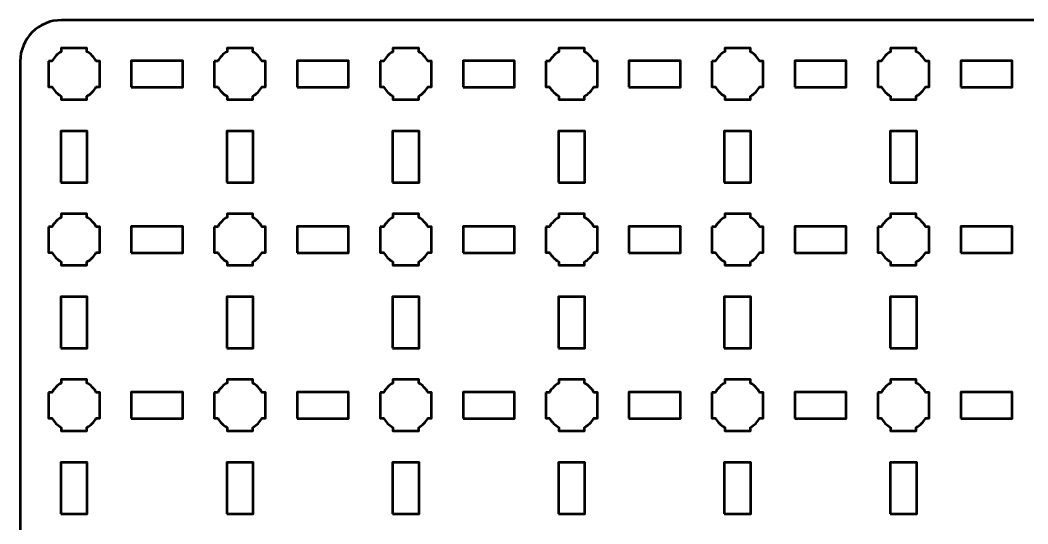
# Model space of a CAD drawing. Header units: centimetres. Extents: x -35.1 to 14.2, y -39.5 to 9.8.
# Drawn here: x -35.15 to -23, y 3.72 to 9.8 of the extents above; entities that cross this region are included whole.
import ezdxf

# ---------------------------------------------------------------- set-up
doc = ezdxf.new("R2010")
doc.units = ezdxf.units.CM
doc.header["$MEASUREMENT"] = 0
doc.layers.add('Layer 1', color=7, linetype='Continuous')

msp = doc.modelspace()

# ---------------------------------------------------------------- linework, layer by layer
at = {"layer": 'Layer 1', "color": 250, "lineweight": 53}
for points in [[(-33.81, 8.99), (-33.19, 8.99), (-33.19, 9.31), (-33.81, 9.31), (-33.81, 8.99)], [(-31.81, 8.99), (-31.19, 8.99), (-31.19, 9.31), (-31.81, 9.31), (-31.81, 8.99)], [(-29.81, 8.99), (-29.19, 8.99), (-29.19, 9.31), (-29.81, 9.31), (-29.81, 8.99)], [(-27.81, 8.99), (-27.19, 8.99), (-27.19, 9.31), (-27.81, 9.31), (-27.81, 8.99)], [(-25.81, 8.99), (-25.19, 8.99), (-25.19, 9.31), (-25.81, 9.31), (-25.81, 8.99)], [(-23.81, 8.99), (-23.19, 8.99), (-23.19, 9.31), (-23.81, 9.31), (-23.81, 8.99)], [(-34.66, 7.84), (-34.34, 7.84), (-34.34, 8.46), (-34.66, 8.46), (-34.66, 7.84)], [(-32.66, 7.84), (-32.34, 7.84), (-32.34, 8.46), (-32.66, 8.46), (-32.66, 7.84)], [(-30.66, 7.84), (-30.34, 7.84), (-30.34, 8.46), (-30.66, 8.46), (-30.66, 7.84)], [(-28.66, 7.84), (-28.34, 7.84), (-28.34, 8.46), (-28.66, 8.46), (-28.66, 7.84)], [(-26.66, 7.84), (-26.34, 7.84), (-26.34, 8.46), (-26.66, 8.46), (-26.66, 7.84)], [(-24.66, 7.84), (-24.34, 7.84), (-24.34, 8.46), (-24.66, 8.46), (-24.66, 7.84)], [(-33.81, 6.99), (-33.19, 6.99), (-33.19, 7.31), (-33.81, 7.31), (-33.81, 6.99)], [(-31.81, 6.99), (-31.19, 6.99), (-31.19, 7.31), (-31.81, 7.31), (-31.81, 6.99)], [(-29.81, 6.99), (-29.19, 6.99), (-29.19, 7.31), (-29.81, 7.31), (-29.81, 6.99)], [(-27.81, 6.99), (-27.19, 6.99), (-27.19, 7.31), (-27.81, 7.31), (-27.81, 6.99)], [(-25.81, 6.99), (-25.19, 6.99), (-25.19, 7.31), (-25.81, 7.31), (-25.81, 6.99)], [(-23.81, 6.99), (-23.19, 6.99), (-23.19, 7.31), (-23.81, 7.31), (-23.81, 6.99)], [(-34.66, 5.84), (-34.34, 5.84), (-34.34, 6.46), (-34.66, 6.46), (-34.66, 5.84)], [(-32.66, 5.84), (-32.34, 5.84), (-32.34, 6.46), (-32.66, 6.46), (-32.66, 5.84)], [(-30.66, 5.84), (-30.34, 5.84), (-30.34, 6.46), (-30.66, 6.46), (-30.66, 5.84)], [(-28.66, 5.84), (-28.34, 5.84), (-28.34, 6.46), (-28.66, 6.46), (-28.66, 5.84)], [(-26.66, 5.84), (-26.34, 5.84), (-26.34, 6.46), (-26.66, 6.46), (-26.66, 5.84)], [(-24.66, 5.84), (-24.34, 5.84), (-24.34, 6.46), (-24.66, 6.46), (-24.66, 5.84)], [(-33.81, 4.99), (-33.19, 4.99), (-33.19, 5.31), (-33.81, 5.31), (-33.81, 4.99)], [(-31.81, 4.99), (-31.19, 4.99), (-31.19, 5.31), (-31.81, 5.31), (-31.81, 4.99)], [(-29.81, 4.99), (-29.19, 4.99), (-29.19, 5.31), (-29.81, 5.31), (-29.81, 4.99)], [(-27.81, 4.99), (-27.19, 4.99), (-27.19, 5.31), (-27.81, 5.31), (-27.81, 4.99)], [(-25.81, 4.99), (-25.19, 4.99), (-25.19, 5.31), (-25.81, 5.31), (-25.81, 4.99)], [(-23.81, 4.99), (-23.19, 4.99), (-23.19, 5.31), (-23.81, 5.31), (-23.81, 4.99)], [(-34.66, 3.84), (-34.34, 3.84), (-34.34, 4.46), (-34.66, 4.46), (-34.66, 3.84)], [(-32.66, 3.84), (-32.34, 3.84), (-32.34, 4.46), (-32.66, 4.46), (-32.66, 3.84)], [(-30.66, 3.84), (-30.34, 3.84), (-30.34, 4.46), (-30.66, 4.46), (-30.66, 3.84)], [(-28.66, 3.84), (-28.34, 3.84), (-28.34, 4.46), (-28.66, 4.46), (-28.66, 3.84)], [(-26.66, 3.84), (-26.34, 3.84), (-26.34, 4.46), (-26.66, 4.46), (-26.66, 3.84)], [(-24.66, 3.84), (-24.34, 3.84), (-24.34, 4.46), (-24.66, 4.46), (-24.66, 3.84)]]:
    msp.add_lwpolyline(points, close=True, dxfattribs=at)
msp.add_open_spline([(-35.15, -39), (-35.15, -39), (-35.15, 9.3), (-35.15, 9.3), (-35.15, 9.3), (-35.15, 9.57609), (-34.92609, 9.8), (-34.65, 9.8), (-34.65, 9.8), (-34.65, 9.8), (13.65, 9.8), (13.65, 9.8), (13.65, 9.8), (13.92609, 9.8), (14.15, 9.57609), (14.15, 9.3), (14.15, 9.3), (14.15, 9.3), (14.15, -39), (14.15, -39), (14.15, -39), (14.15, -39.27609), (13.92609, -39.5), (13.65, -39.5), (13.65, -39.5), (13.65, -39.5), (-34.65, -39.5), (-34.65, -39.5), (-34.65, -39.5), (-34.92609, -39.5), (-35.15, -39.27609), (-35.15, -39)], degree=3, knots=[0, 0, 0, 0, 0.125, 0.125, 0.125, 0.125, 0.25, 0.25, 0.25, 0.25, 0.375, 0.375, 0.375, 0.375, 0.5, 0.5, 0.5, 0.5, 0.625, 0.625, 0.625, 0.625, 0.75, 0.75, 0.75, 0.75, 0.875, 0.875, 0.875, 0.875, 1, 1, 1, 1], dxfattribs=at)
at = {"layer": 'Layer 1', "lineweight": 53}
for points in [[(-34.81, 9.305), (-34.81, 9.305), (-34.76851, 9.305), (-34.76851, 9.305), (-34.76851, 9.305), (-34.74128, 9.35205), (-34.70205, 9.39128), (-34.655, 9.41851), (-34.655, 9.41851), (-34.655, 9.41851), (-34.655, 9.46), (-34.655, 9.46), (-34.655, 9.46), (-34.655, 9.46), (-34.5, 9.46), (-34.5, 9.46), (-34.5, 9.46), (-34.5, 9.46), (-34.345, 9.46), (-34.345, 9.46), (-34.345, 9.46), (-34.345, 9.46), (-34.345, 9.41851), (-34.345, 9.41851), (-34.345, 9.41851), (-34.29795, 9.39128), (-34.25872, 9.35205), (-34.23149, 9.305), (-34.23149, 9.305), (-34.23149, 9.305), (-34.19, 9.305), (-34.19, 9.305), (-34.19, 9.305), (-34.19, 9.305), (-34.19, 9.15), (-34.19, 9.15), (-34.19, 9.15), (-34.19, 9.15), (-34.19, 8.995), (-34.19, 8.995), (-34.19, 8.995), (-34.19, 8.995), (-34.23149, 8.995), (-34.23149, 8.995), (-34.23149, 8.995), (-34.25872, 8.94795), (-34.29795, 8.90872), (-34.345, 8.88149), (-34.345, 8.88149), (-34.345, 8.88149), (-34.345, 8.84), (-34.345, 8.84), (-34.345, 8.84), (-34.345, 8.84), (-34.5, 8.84), (-34.5, 8.84), (-34.5, 8.84), (-34.5, 8.84), (-34.655, 8.84), (-34.655, 8.84), (-34.655, 8.84), (-34.655, 8.84), (-34.655, 8.88149), (-34.655, 8.88149), (-34.655, 8.88149), (-34.70205, 8.90872), (-34.74128, 8.94795), (-34.76851, 8.995), (-34.76851, 8.995), (-34.76851, 8.995), (-34.81, 8.995), (-34.81, 8.995), (-34.81, 8.995), (-34.81, 8.995), (-34.81, 9.15), (-34.81, 9.15), (-34.81, 9.15), (-34.81, 9.15), (-34.81, 9.305), (-34.81, 9.305)], [(-32.81, 9.305), (-32.81, 9.305), (-32.76851, 9.305), (-32.76851, 9.305), (-32.76851, 9.305), (-32.74128, 9.35205), (-32.70205, 9.39128), (-32.655, 9.41851), (-32.655, 9.41851), (-32.655, 9.41851), (-32.655, 9.46), (-32.655, 9.46), (-32.655, 9.46), (-32.655, 9.46), (-32.5, 9.46), (-32.5, 9.46), (-32.5, 9.46), (-32.5, 9.46), (-32.345, 9.46), (-32.345, 9.46), (-32.345, 9.46), (-32.345, 9.46), (-32.345, 9.41851), (-32.345, 9.41851), (-32.345, 9.41851), (-32.29795, 9.39128), (-32.25872, 9.35205), (-32.23149, 9.305), (-32.23149, 9.305), (-32.23149, 9.305), (-32.19, 9.305), (-32.19, 9.305), (-32.19, 9.305), (-32.19, 9.305), (-32.19, 9.15), (-32.19, 9.15), (-32.19, 9.15), (-32.19, 9.15), (-32.19, 8.995), (-32.19, 8.995), (-32.19, 8.995), (-32.19, 8.995), (-32.23149, 8.995), (-32.23149, 8.995), (-32.23149, 8.995), (-32.25872, 8.94795), (-32.29795, 8.90872), (-32.345, 8.88149), (-32.345, 8.88149), (-32.345, 8.88149), (-32.345, 8.84), (-32.345, 8.84), (-32.345, 8.84), (-32.345, 8.84), (-32.5, 8.84), (-32.5, 8.84), (-32.5, 8.84), (-32.5, 8.84), (-32.655, 8.84), (-32.655, 8.84), (-32.655, 8.84), (-32.655, 8.84), (-32.655, 8.88149), (-32.655, 8.88149), (-32.655, 8.88149), (-32.70205, 8.90872), (-32.74128, 8.94795), (-32.76851, 8.995), (-32.76851, 8.995), (-32.76851, 8.995), (-32.81, 8.995), (-32.81, 8.995), (-32.81, 8.995), (-32.81, 8.995), (-32.81, 9.15), (-32.81, 9.15), (-32.81, 9.15), (-32.81, 9.15), (-32.81, 9.305), (-32.81, 9.305)], [(-30.81, 9.305), (-30.81, 9.305), (-30.76851, 9.305), (-30.76851, 9.305), (-30.76851, 9.305), (-30.74128, 9.35205), (-30.70205, 9.39128), (-30.655, 9.41851), (-30.655, 9.41851), (-30.655, 9.41851), (-30.655, 9.46), (-30.655, 9.46), (-30.655, 9.46), (-30.655, 9.46), (-30.5, 9.46), (-30.5, 9.46), (-30.5, 9.46), (-30.5, 9.46), (-30.345, 9.46), (-30.345, 9.46), (-30.345, 9.46), (-30.345, 9.46), (-30.345, 9.41851), (-30.345, 9.41851), (-30.345, 9.41851), (-30.29795, 9.39128), (-30.25872, 9.35205), (-30.23149, 9.305), (-30.23149, 9.305), (-30.23149, 9.305), (-30.19, 9.305), (-30.19, 9.305), (-30.19, 9.305), (-30.19, 9.305), (-30.19, 9.15), (-30.19, 9.15), (-30.19, 9.15), (-30.19, 9.15), (-30.19, 8.995), (-30.19, 8.995), (-30.19, 8.995), (-30.19, 8.995), (-30.23149, 8.995), (-30.23149, 8.995), (-30.23149, 8.995), (-30.25872, 8.94795), (-30.29795, 8.90872), (-30.345, 8.88149), (-30.345, 8.88149), (-30.345, 8.88149), (-30.345, 8.84), (-30.345, 8.84), (-30.345, 8.84), (-30.345, 8.84), (-30.5, 8.84), (-30.5, 8.84), (-30.5, 8.84), (-30.5, 8.84), (-30.655, 8.84), (-30.655, 8.84), (-30.655, 8.84), (-30.655, 8.84), (-30.655, 8.88149), (-30.655, 8.88149), (-30.655, 8.88149), (-30.70205, 8.90872), (-30.74128, 8.94795), (-30.76851, 8.995), (-30.76851, 8.995), (-30.76851, 8.995), (-30.81, 8.995), (-30.81, 8.995), (-30.81, 8.995), (-30.81, 8.995), (-30.81, 9.15), (-30.81, 9.15), (-30.81, 9.15), (-30.81, 9.15), (-30.81, 9.305), (-30.81, 9.305)], [(-28.81, 9.305), (-28.81, 9.305), (-28.76851, 9.305), (-28.76851, 9.305), (-28.76851, 9.305), (-28.74128, 9.35205), (-28.70205, 9.39128), (-28.655, 9.41851), (-28.655, 9.41851), (-28.655, 9.41851), (-28.655, 9.46), (-28.655, 9.46), (-28.655, 9.46), (-28.655, 9.46), (-28.5, 9.46), (-28.5, 9.46), (-28.5, 9.46), (-28.5, 9.46), (-28.345, 9.46), (-28.345, 9.46), (-28.345, 9.46), (-28.345, 9.46), (-28.345, 9.41851), (-28.345, 9.41851), (-28.345, 9.41851), (-28.29795, 9.39128), (-28.25872, 9.35205), (-28.23149, 9.305), (-28.23149, 9.305), (-28.23149, 9.305), (-28.19, 9.305), (-28.19, 9.305), (-28.19, 9.305), (-28.19, 9.305), (-28.19, 9.15), (-28.19, 9.15), (-28.19, 9.15), (-28.19, 9.15), (-28.19, 8.995), (-28.19, 8.995), (-28.19, 8.995), (-28.19, 8.995), (-28.23149, 8.995), (-28.23149, 8.995), (-28.23149, 8.995), (-28.25872, 8.94795), (-28.29795, 8.90872), (-28.345, 8.88149), (-28.345, 8.88149), (-28.345, 8.88149), (-28.345, 8.84), (-28.345, 8.84), (-28.345, 8.84), (-28.345, 8.84), (-28.5, 8.84), (-28.5, 8.84), (-28.5, 8.84), (-28.5, 8.84), (-28.655, 8.84), (-28.655, 8.84), (-28.655, 8.84), (-28.655, 8.84), (-28.655, 8.88149), (-28.655, 8.88149), (-28.655, 8.88149), (-28.70205, 8.90872), (-28.74128, 8.94795), (-28.76851, 8.995), (-28.76851, 8.995), (-28.76851, 8.995), (-28.81, 8.995), (-28.81, 8.995), (-28.81, 8.995), (-28.81, 8.995), (-28.81, 9.15), (-28.81, 9.15), (-28.81, 9.15), (-28.81, 9.15), (-28.81, 9.305), (-28.81, 9.305)], [(-26.81, 9.305), (-26.81, 9.305), (-26.76851, 9.305), (-26.76851, 9.305), (-26.76851, 9.305), (-26.74128, 9.35205), (-26.70205, 9.39128), (-26.655, 9.41851), (-26.655, 9.41851), (-26.655, 9.41851), (-26.655, 9.46), (-26.655, 9.46), (-26.655, 9.46), (-26.655, 9.46), (-26.5, 9.46), (-26.5, 9.46), (-26.5, 9.46), (-26.5, 9.46), (-26.345, 9.46), (-26.345, 9.46), (-26.345, 9.46), (-26.345, 9.46), (-26.345, 9.41851), (-26.345, 9.41851), (-26.345, 9.41851), (-26.29795, 9.39128), (-26.25872, 9.35205), (-26.23149, 9.305), (-26.23149, 9.305), (-26.23149, 9.305), (-26.19, 9.305), (-26.19, 9.305), (-26.19, 9.305), (-26.19, 9.305), (-26.19, 9.15), (-26.19, 9.15), (-26.19, 9.15), (-26.19, 9.15), (-26.19, 8.995), (-26.19, 8.995), (-26.19, 8.995), (-26.19, 8.995), (-26.23149, 8.995), (-26.23149, 8.995), (-26.23149, 8.995), (-26.25872, 8.94795), (-26.29795, 8.90872), (-26.345, 8.88149), (-26.345, 8.88149), (-26.345, 8.88149), (-26.345, 8.84), (-26.345, 8.84), (-26.345, 8.84), (-26.345, 8.84), (-26.5, 8.84), (-26.5, 8.84), (-26.5, 8.84), (-26.5, 8.84), (-26.655, 8.84), (-26.655, 8.84), (-26.655, 8.84), (-26.655, 8.84), (-26.655, 8.88149), (-26.655, 8.88149), (-26.655, 8.88149), (-26.70205, 8.90872), (-26.74128, 8.94795), (-26.76851, 8.995), (-26.76851, 8.995), (-26.76851, 8.995), (-26.81, 8.995), (-26.81, 8.995), (-26.81, 8.995), (-26.81, 8.995), (-26.81, 9.15), (-26.81, 9.15), (-26.81, 9.15), (-26.81, 9.15), (-26.81, 9.305), (-26.81, 9.305)], [(-24.81, 9.305), (-24.81, 9.305), (-24.76851, 9.305), (-24.76851, 9.305), (-24.76851, 9.305), (-24.74128, 9.35205), (-24.70205, 9.39128), (-24.655, 9.41851), (-24.655, 9.41851), (-24.655, 9.41851), (-24.655, 9.46), (-24.655, 9.46), (-24.655, 9.46), (-24.655, 9.46), (-24.5, 9.46), (-24.5, 9.46), (-24.5, 9.46), (-24.5, 9.46), (-24.345, 9.46), (-24.345, 9.46), (-24.345, 9.46), (-24.345, 9.46), (-24.345, 9.41851), (-24.345, 9.41851), (-24.345, 9.41851), (-24.29795, 9.39128), (-24.25872, 9.35205), (-24.23149, 9.305), (-24.23149, 9.305), (-24.23149, 9.305), (-24.19, 9.305), (-24.19, 9.305), (-24.19, 9.305), (-24.19, 9.305), (-24.19, 9.15), (-24.19, 9.15), (-24.19, 9.15), (-24.19, 9.15), (-24.19, 8.995), (-24.19, 8.995), (-24.19, 8.995), (-24.19, 8.995), (-24.23149, 8.995), (-24.23149, 8.995), (-24.23149, 8.995), (-24.25872, 8.94795), (-24.29795, 8.90872), (-24.345, 8.88149), (-24.345, 8.88149), (-24.345, 8.88149), (-24.345, 8.84), (-24.345, 8.84), (-24.345, 8.84), (-24.345, 8.84), (-24.5, 8.84), (-24.5, 8.84), (-24.5, 8.84), (-24.5, 8.84), (-24.655, 8.84), (-24.655, 8.84), (-24.655, 8.84), (-24.655, 8.84), (-24.655, 8.88149), (-24.655, 8.88149), (-24.655, 8.88149), (-24.70205, 8.90872), (-24.74128, 8.94795), (-24.76851, 8.995), (-24.76851, 8.995), (-24.76851, 8.995), (-24.81, 8.995), (-24.81, 8.995), (-24.81, 8.995), (-24.81, 8.995), (-24.81, 9.15), (-24.81, 9.15), (-24.81, 9.15), (-24.81, 9.15), (-24.81, 9.305), (-24.81, 9.305)], [(-34.81, 7.305), (-34.81, 7.305), (-34.76851, 7.305), (-34.76851, 7.305), (-34.76851, 7.305), (-34.74128, 7.35205), (-34.70205, 7.39128), (-34.655, 7.41851), (-34.655, 7.41851), (-34.655, 7.41851), (-34.655, 7.46), (-34.655, 7.46), (-34.655, 7.46), (-34.655, 7.46), (-34.5, 7.46), (-34.5, 7.46), (-34.5, 7.46), (-34.5, 7.46), (-34.345, 7.46), (-34.345, 7.46), (-34.345, 7.46), (-34.345, 7.46), (-34.345, 7.41851), (-34.345, 7.41851), (-34.345, 7.41851), (-34.29795, 7.39128), (-34.25872, 7.35205), (-34.23149, 7.305), (-34.23149, 7.305), (-34.23149, 7.305), (-34.19, 7.305), (-34.19, 7.305), (-34.19, 7.305), (-34.19, 7.305), (-34.19, 7.15), (-34.19, 7.15), (-34.19, 7.15), (-34.19, 7.15), (-34.19, 6.995), (-34.19, 6.995), (-34.19, 6.995), (-34.19, 6.995), (-34.23149, 6.995), (-34.23149, 6.995), (-34.23149, 6.995), (-34.25872, 6.94795), (-34.29795, 6.90872), (-34.345, 6.88149), (-34.345, 6.88149), (-34.345, 6.88149), (-34.345, 6.84), (-34.345, 6.84), (-34.345, 6.84), (-34.345, 6.84), (-34.5, 6.84), (-34.5, 6.84), (-34.5, 6.84), (-34.5, 6.84), (-34.655, 6.84), (-34.655, 6.84), (-34.655, 6.84), (-34.655, 6.84), (-34.655, 6.88149), (-34.655, 6.88149), (-34.655, 6.88149), (-34.70205, 6.90872), (-34.74128, 6.94795), (-34.76851, 6.995), (-34.76851, 6.995), (-34.76851, 6.995), (-34.81, 6.995), (-34.81, 6.995), (-34.81, 6.995), (-34.81, 6.995), (-34.81, 7.15), (-34.81, 7.15), (-34.81, 7.15), (-34.81, 7.15), (-34.81, 7.305), (-34.81, 7.305)], [(-32.81, 7.305), (-32.81, 7.305), (-32.76851, 7.305), (-32.76851, 7.305), (-32.76851, 7.305), (-32.74128, 7.35205), (-32.70205, 7.39128), (-32.655, 7.41851), (-32.655, 7.41851), (-32.655, 7.41851), (-32.655, 7.46), (-32.655, 7.46), (-32.655, 7.46), (-32.655, 7.46), (-32.5, 7.46), (-32.5, 7.46), (-32.5, 7.46), (-32.5, 7.46), (-32.345, 7.46), (-32.345, 7.46), (-32.345, 7.46), (-32.345, 7.46), (-32.345, 7.41851), (-32.345, 7.41851), (-32.345, 7.41851), (-32.29795, 7.39128), (-32.25872, 7.35205), (-32.23149, 7.305), (-32.23149, 7.305), (-32.23149, 7.305), (-32.19, 7.305), (-32.19, 7.305), (-32.19, 7.305), (-32.19, 7.305), (-32.19, 7.15), (-32.19, 7.15), (-32.19, 7.15), (-32.19, 7.15), (-32.19, 6.995), (-32.19, 6.995), (-32.19, 6.995), (-32.19, 6.995), (-32.23149, 6.995), (-32.23149, 6.995), (-32.23149, 6.995), (-32.25872, 6.94795), (-32.29795, 6.90872), (-32.345, 6.88149), (-32.345, 6.88149), (-32.345, 6.88149), (-32.345, 6.84), (-32.345, 6.84), (-32.345, 6.84), (-32.345, 6.84), (-32.5, 6.84), (-32.5, 6.84), (-32.5, 6.84), (-32.5, 6.84), (-32.655, 6.84), (-32.655, 6.84), (-32.655, 6.84), (-32.655, 6.84), (-32.655, 6.88149), (-32.655, 6.88149), (-32.655, 6.88149), (-32.70205, 6.90872), (-32.74128, 6.94795), (-32.76851, 6.995), (-32.76851, 6.995), (-32.76851, 6.995), (-32.81, 6.995), (-32.81, 6.995), (-32.81, 6.995), (-32.81, 6.995), (-32.81, 7.15), (-32.81, 7.15), (-32.81, 7.15), (-32.81, 7.15), (-32.81, 7.305), (-32.81, 7.305)], [(-30.81, 7.305), (-30.81, 7.305), (-30.76851, 7.305), (-30.76851, 7.305), (-30.76851, 7.305), (-30.74128, 7.35205), (-30.70205, 7.39128), (-30.655, 7.41851), (-30.655, 7.41851), (-30.655, 7.41851), (-30.655, 7.46), (-30.655, 7.46), (-30.655, 7.46), (-30.655, 7.46), (-30.5, 7.46), (-30.5, 7.46), (-30.5, 7.46), (-30.5, 7.46), (-30.345, 7.46), (-30.345, 7.46), (-30.345, 7.46), (-30.345, 7.46), (-30.345, 7.41851), (-30.345, 7.41851), (-30.345, 7.41851), (-30.29795, 7.39128), (-30.25872, 7.35205), (-30.23149, 7.305), (-30.23149, 7.305), (-30.23149, 7.305), (-30.19, 7.305), (-30.19, 7.305), (-30.19, 7.305), (-30.19, 7.305), (-30.19, 7.15), (-30.19, 7.15), (-30.19, 7.15), (-30.19, 7.15), (-30.19, 6.995), (-30.19, 6.995), (-30.19, 6.995), (-30.19, 6.995), (-30.23149, 6.995), (-30.23149, 6.995), (-30.23149, 6.995), (-30.25872, 6.94795), (-30.29795, 6.90872), (-30.345, 6.88149), (-30.345, 6.88149), (-30.345, 6.88149), (-30.345, 6.84), (-30.345, 6.84), (-30.345, 6.84), (-30.345, 6.84), (-30.5, 6.84), (-30.5, 6.84), (-30.5, 6.84), (-30.5, 6.84), (-30.655, 6.84), (-30.655, 6.84), (-30.655, 6.84), (-30.655, 6.84), (-30.655, 6.88149), (-30.655, 6.88149), (-30.655, 6.88149), (-30.70205, 6.90872), (-30.74128, 6.94795), (-30.76851, 6.995), (-30.76851, 6.995), (-30.76851, 6.995), (-30.81, 6.995), (-30.81, 6.995), (-30.81, 6.995), (-30.81, 6.995), (-30.81, 7.15), (-30.81, 7.15), (-30.81, 7.15), (-30.81, 7.15), (-30.81, 7.305), (-30.81, 7.305)], [(-28.81, 7.305), (-28.81, 7.305), (-28.76851, 7.305), (-28.76851, 7.305), (-28.76851, 7.305), (-28.74128, 7.35205), (-28.70205, 7.39128), (-28.655, 7.41851), (-28.655, 7.41851), (-28.655, 7.41851), (-28.655, 7.46), (-28.655, 7.46), (-28.655, 7.46), (-28.655, 7.46), (-28.5, 7.46), (-28.5, 7.46), (-28.5, 7.46), (-28.5, 7.46), (-28.345, 7.46), (-28.345, 7.46), (-28.345, 7.46), (-28.345, 7.46), (-28.345, 7.41851), (-28.345, 7.41851), (-28.345, 7.41851), (-28.29795, 7.39128), (-28.25872, 7.35205), (-28.23149, 7.305), (-28.23149, 7.305), (-28.23149, 7.305), (-28.19, 7.305), (-28.19, 7.305), (-28.19, 7.305), (-28.19, 7.305), (-28.19, 7.15), (-28.19, 7.15), (-28.19, 7.15), (-28.19, 7.15), (-28.19, 6.995), (-28.19, 6.995), (-28.19, 6.995), (-28.19, 6.995), (-28.23149, 6.995), (-28.23149, 6.995), (-28.23149, 6.995), (-28.25872, 6.94795), (-28.29795, 6.90872), (-28.345, 6.88149), (-28.345, 6.88149), (-28.345, 6.88149), (-28.345, 6.84), (-28.345, 6.84), (-28.345, 6.84), (-28.345, 6.84), (-28.5, 6.84), (-28.5, 6.84), (-28.5, 6.84), (-28.5, 6.84), (-28.655, 6.84), (-28.655, 6.84), (-28.655, 6.84), (-28.655, 6.84), (-28.655, 6.88149), (-28.655, 6.88149), (-28.655, 6.88149), (-28.70205, 6.90872), (-28.74128, 6.94795), (-28.76851, 6.995), (-28.76851, 6.995), (-28.76851, 6.995), (-28.81, 6.995), (-28.81, 6.995), (-28.81, 6.995), (-28.81, 6.995), (-28.81, 7.15), (-28.81, 7.15), (-28.81, 7.15), (-28.81, 7.15), (-28.81, 7.305), (-28.81, 7.305)], [(-26.81, 7.305), (-26.81, 7.305), (-26.76851, 7.305), (-26.76851, 7.305), (-26.76851, 7.305), (-26.74128, 7.35205), (-26.70205, 7.39128), (-26.655, 7.41851), (-26.655, 7.41851), (-26.655, 7.41851), (-26.655, 7.46), (-26.655, 7.46), (-26.655, 7.46), (-26.655, 7.46), (-26.5, 7.46), (-26.5, 7.46), (-26.5, 7.46), (-26.5, 7.46), (-26.345, 7.46), (-26.345, 7.46), (-26.345, 7.46), (-26.345, 7.46), (-26.345, 7.41851), (-26.345, 7.41851), (-26.345, 7.41851), (-26.29795, 7.39128), (-26.25872, 7.35205), (-26.23149, 7.305), (-26.23149, 7.305), (-26.23149, 7.305), (-26.19, 7.305), (-26.19, 7.305), (-26.19, 7.305), (-26.19, 7.305), (-26.19, 7.15), (-26.19, 7.15), (-26.19, 7.15), (-26.19, 7.15), (-26.19, 6.995), (-26.19, 6.995), (-26.19, 6.995), (-26.19, 6.995), (-26.23149, 6.995), (-26.23149, 6.995), (-26.23149, 6.995), (-26.25872, 6.94795), (-26.29795, 6.90872), (-26.345, 6.88149), (-26.345, 6.88149), (-26.345, 6.88149), (-26.345, 6.84), (-26.345, 6.84), (-26.345, 6.84), (-26.345, 6.84), (-26.5, 6.84), (-26.5, 6.84), (-26.5, 6.84), (-26.5, 6.84), (-26.655, 6.84), (-26.655, 6.84), (-26.655, 6.84), (-26.655, 6.84), (-26.655, 6.88149), (-26.655, 6.88149), (-26.655, 6.88149), (-26.70205, 6.90872), (-26.74128, 6.94795), (-26.76851, 6.995), (-26.76851, 6.995), (-26.76851, 6.995), (-26.81, 6.995), (-26.81, 6.995), (-26.81, 6.995), (-26.81, 6.995), (-26.81, 7.15), (-26.81, 7.15), (-26.81, 7.15), (-26.81, 7.15), (-26.81, 7.305), (-26.81, 7.305)], [(-24.81, 7.305), (-24.81, 7.305), (-24.76851, 7.305), (-24.76851, 7.305), (-24.76851, 7.305), (-24.74128, 7.35205), (-24.70205, 7.39128), (-24.655, 7.41851), (-24.655, 7.41851), (-24.655, 7.41851), (-24.655, 7.46), (-24.655, 7.46), (-24.655, 7.46), (-24.655, 7.46), (-24.5, 7.46), (-24.5, 7.46), (-24.5, 7.46), (-24.5, 7.46), (-24.345, 7.46), (-24.345, 7.46), (-24.345, 7.46), (-24.345, 7.46), (-24.345, 7.41851), (-24.345, 7.41851), (-24.345, 7.41851), (-24.29795, 7.39128), (-24.25872, 7.35205), (-24.23149, 7.305), (-24.23149, 7.305), (-24.23149, 7.305), (-24.19, 7.305), (-24.19, 7.305), (-24.19, 7.305), (-24.19, 7.305), (-24.19, 7.15), (-24.19, 7.15), (-24.19, 7.15), (-24.19, 7.15), (-24.19, 6.995), (-24.19, 6.995), (-24.19, 6.995), (-24.19, 6.995), (-24.23149, 6.995), (-24.23149, 6.995), (-24.23149, 6.995), (-24.25872, 6.94795), (-24.29795, 6.90872), (-24.345, 6.88149), (-24.345, 6.88149), (-24.345, 6.88149), (-24.345, 6.84), (-24.345, 6.84), (-24.345, 6.84), (-24.345, 6.84), (-24.5, 6.84), (-24.5, 6.84), (-24.5, 6.84), (-24.5, 6.84), (-24.655, 6.84), (-24.655, 6.84), (-24.655, 6.84), (-24.655, 6.84), (-24.655, 6.88149), (-24.655, 6.88149), (-24.655, 6.88149), (-24.70205, 6.90872), (-24.74128, 6.94795), (-24.76851, 6.995), (-24.76851, 6.995), (-24.76851, 6.995), (-24.81, 6.995), (-24.81, 6.995), (-24.81, 6.995), (-24.81, 6.995), (-24.81, 7.15), (-24.81, 7.15), (-24.81, 7.15), (-24.81, 7.15), (-24.81, 7.305), (-24.81, 7.305)], [(-34.81, 5.305), (-34.81, 5.305), (-34.76851, 5.305), (-34.76851, 5.305), (-34.76851, 5.305), (-34.74128, 5.35205), (-34.70205, 5.39128), (-34.655, 5.41851), (-34.655, 5.41851), (-34.655, 5.41851), (-34.655, 5.46), (-34.655, 5.46), (-34.655, 5.46), (-34.655, 5.46), (-34.5, 5.46), (-34.5, 5.46), (-34.5, 5.46), (-34.5, 5.46), (-34.345, 5.46), (-34.345, 5.46), (-34.345, 5.46), (-34.345, 5.46), (-34.345, 5.41851), (-34.345, 5.41851), (-34.345, 5.41851), (-34.29795, 5.39128), (-34.25872, 5.35205), (-34.23149, 5.305), (-34.23149, 5.305), (-34.23149, 5.305), (-34.19, 5.305), (-34.19, 5.305), (-34.19, 5.305), (-34.19, 5.305), (-34.19, 5.15), (-34.19, 5.15), (-34.19, 5.15), (-34.19, 5.15), (-34.19, 4.995), (-34.19, 4.995), (-34.19, 4.995), (-34.19, 4.995), (-34.23149, 4.995), (-34.23149, 4.995), (-34.23149, 4.995), (-34.25872, 4.94795), (-34.29795, 4.90872), (-34.345, 4.88149), (-34.345, 4.88149), (-34.345, 4.88149), (-34.345, 4.84), (-34.345, 4.84), (-34.345, 4.84), (-34.345, 4.84), (-34.5, 4.84), (-34.5, 4.84), (-34.5, 4.84), (-34.5, 4.84), (-34.655, 4.84), (-34.655, 4.84), (-34.655, 4.84), (-34.655, 4.84), (-34.655, 4.88149), (-34.655, 4.88149), (-34.655, 4.88149), (-34.70205, 4.90872), (-34.74128, 4.94795), (-34.76851, 4.995), (-34.76851, 4.995), (-34.76851, 4.995), (-34.81, 4.995), (-34.81, 4.995), (-34.81, 4.995), (-34.81, 4.995), (-34.81, 5.15), (-34.81, 5.15), (-34.81, 5.15), (-34.81, 5.15), (-34.81, 5.305), (-34.81, 5.305)], [(-32.81, 5.305), (-32.81, 5.305), (-32.76851, 5.305), (-32.76851, 5.305), (-32.76851, 5.305), (-32.74128, 5.35205), (-32.70205, 5.39128), (-32.655, 5.41851), (-32.655, 5.41851), (-32.655, 5.41851), (-32.655, 5.46), (-32.655, 5.46), (-32.655, 5.46), (-32.655, 5.46), (-32.5, 5.46), (-32.5, 5.46), (-32.5, 5.46), (-32.5, 5.46), (-32.345, 5.46), (-32.345, 5.46), (-32.345, 5.46), (-32.345, 5.46), (-32.345, 5.41851), (-32.345, 5.41851), (-32.345, 5.41851), (-32.29795, 5.39128), (-32.25872, 5.35205), (-32.23149, 5.305), (-32.23149, 5.305), (-32.23149, 5.305), (-32.19, 5.305), (-32.19, 5.305), (-32.19, 5.305), (-32.19, 5.305), (-32.19, 5.15), (-32.19, 5.15), (-32.19, 5.15), (-32.19, 5.15), (-32.19, 4.995), (-32.19, 4.995), (-32.19, 4.995), (-32.19, 4.995), (-32.23149, 4.995), (-32.23149, 4.995), (-32.23149, 4.995), (-32.25872, 4.94795), (-32.29795, 4.90872), (-32.345, 4.88149), (-32.345, 4.88149), (-32.345, 4.88149), (-32.345, 4.84), (-32.345, 4.84), (-32.345, 4.84), (-32.345, 4.84), (-32.5, 4.84), (-32.5, 4.84), (-32.5, 4.84), (-32.5, 4.84), (-32.655, 4.84), (-32.655, 4.84), (-32.655, 4.84), (-32.655, 4.84), (-32.655, 4.88149), (-32.655, 4.88149), (-32.655, 4.88149), (-32.70205, 4.90872), (-32.74128, 4.94795), (-32.76851, 4.995), (-32.76851, 4.995), (-32.76851, 4.995), (-32.81, 4.995), (-32.81, 4.995), (-32.81, 4.995), (-32.81, 4.995), (-32.81, 5.15), (-32.81, 5.15), (-32.81, 5.15), (-32.81, 5.15), (-32.81, 5.305), (-32.81, 5.305)], [(-30.81, 5.305), (-30.81, 5.305), (-30.76851, 5.305), (-30.76851, 5.305), (-30.76851, 5.305), (-30.74128, 5.35205), (-30.70205, 5.39128), (-30.655, 5.41851), (-30.655, 5.41851), (-30.655, 5.41851), (-30.655, 5.46), (-30.655, 5.46), (-30.655, 5.46), (-30.655, 5.46), (-30.5, 5.46), (-30.5, 5.46), (-30.5, 5.46), (-30.5, 5.46), (-30.345, 5.46), (-30.345, 5.46), (-30.345, 5.46), (-30.345, 5.46), (-30.345, 5.41851), (-30.345, 5.41851), (-30.345, 5.41851), (-30.29795, 5.39128), (-30.25872, 5.35205), (-30.23149, 5.305), (-30.23149, 5.305), (-30.23149, 5.305), (-30.19, 5.305), (-30.19, 5.305), (-30.19, 5.305), (-30.19, 5.305), (-30.19, 5.15), (-30.19, 5.15), (-30.19, 5.15), (-30.19, 5.15), (-30.19, 4.995), (-30.19, 4.995), (-30.19, 4.995), (-30.19, 4.995), (-30.23149, 4.995), (-30.23149, 4.995), (-30.23149, 4.995), (-30.25872, 4.94795), (-30.29795, 4.90872), (-30.345, 4.88149), (-30.345, 4.88149), (-30.345, 4.88149), (-30.345, 4.84), (-30.345, 4.84), (-30.345, 4.84), (-30.345, 4.84), (-30.5, 4.84), (-30.5, 4.84), (-30.5, 4.84), (-30.5, 4.84), (-30.655, 4.84), (-30.655, 4.84), (-30.655, 4.84), (-30.655, 4.84), (-30.655, 4.88149), (-30.655, 4.88149), (-30.655, 4.88149), (-30.70205, 4.90872), (-30.74128, 4.94795), (-30.76851, 4.995), (-30.76851, 4.995), (-30.76851, 4.995), (-30.81, 4.995), (-30.81, 4.995), (-30.81, 4.995), (-30.81, 4.995), (-30.81, 5.15), (-30.81, 5.15), (-30.81, 5.15), (-30.81, 5.15), (-30.81, 5.305), (-30.81, 5.305)], [(-28.81, 5.305), (-28.81, 5.305), (-28.76851, 5.305), (-28.76851, 5.305), (-28.76851, 5.305), (-28.74128, 5.35205), (-28.70205, 5.39128), (-28.655, 5.41851), (-28.655, 5.41851), (-28.655, 5.41851), (-28.655, 5.46), (-28.655, 5.46), (-28.655, 5.46), (-28.655, 5.46), (-28.5, 5.46), (-28.5, 5.46), (-28.5, 5.46), (-28.5, 5.46), (-28.345, 5.46), (-28.345, 5.46), (-28.345, 5.46), (-28.345, 5.46), (-28.345, 5.41851), (-28.345, 5.41851), (-28.345, 5.41851), (-28.29795, 5.39128), (-28.25872, 5.35205), (-28.23149, 5.305), (-28.23149, 5.305), (-28.23149, 5.305), (-28.19, 5.305), (-28.19, 5.305), (-28.19, 5.305), (-28.19, 5.305), (-28.19, 5.15), (-28.19, 5.15), (-28.19, 5.15), (-28.19, 5.15), (-28.19, 4.995), (-28.19, 4.995), (-28.19, 4.995), (-28.19, 4.995), (-28.23149, 4.995), (-28.23149, 4.995), (-28.23149, 4.995), (-28.25872, 4.94795), (-28.29795, 4.90872), (-28.345, 4.88149), (-28.345, 4.88149), (-28.345, 4.88149), (-28.345, 4.84), (-28.345, 4.84), (-28.345, 4.84), (-28.345, 4.84), (-28.5, 4.84), (-28.5, 4.84), (-28.5, 4.84), (-28.5, 4.84), (-28.655, 4.84), (-28.655, 4.84), (-28.655, 4.84), (-28.655, 4.84), (-28.655, 4.88149), (-28.655, 4.88149), (-28.655, 4.88149), (-28.70205, 4.90872), (-28.74128, 4.94795), (-28.76851, 4.995), (-28.76851, 4.995), (-28.76851, 4.995), (-28.81, 4.995), (-28.81, 4.995), (-28.81, 4.995), (-28.81, 4.995), (-28.81, 5.15), (-28.81, 5.15), (-28.81, 5.15), (-28.81, 5.15), (-28.81, 5.305), (-28.81, 5.305)], [(-26.81, 5.305), (-26.81, 5.305), (-26.76851, 5.305), (-26.76851, 5.305), (-26.76851, 5.305), (-26.74128, 5.35205), (-26.70205, 5.39128), (-26.655, 5.41851), (-26.655, 5.41851), (-26.655, 5.41851), (-26.655, 5.46), (-26.655, 5.46), (-26.655, 5.46), (-26.655, 5.46), (-26.5, 5.46), (-26.5, 5.46), (-26.5, 5.46), (-26.5, 5.46), (-26.345, 5.46), (-26.345, 5.46), (-26.345, 5.46), (-26.345, 5.46), (-26.345, 5.41851), (-26.345, 5.41851), (-26.345, 5.41851), (-26.29795, 5.39128), (-26.25872, 5.35205), (-26.23149, 5.305), (-26.23149, 5.305), (-26.23149, 5.305), (-26.19, 5.305), (-26.19, 5.305), (-26.19, 5.305), (-26.19, 5.305), (-26.19, 5.15), (-26.19, 5.15), (-26.19, 5.15), (-26.19, 5.15), (-26.19, 4.995), (-26.19, 4.995), (-26.19, 4.995), (-26.19, 4.995), (-26.23149, 4.995), (-26.23149, 4.995), (-26.23149, 4.995), (-26.25872, 4.94795), (-26.29795, 4.90872), (-26.345, 4.88149), (-26.345, 4.88149), (-26.345, 4.88149), (-26.345, 4.84), (-26.345, 4.84), (-26.345, 4.84), (-26.345, 4.84), (-26.5, 4.84), (-26.5, 4.84), (-26.5, 4.84), (-26.5, 4.84), (-26.655, 4.84), (-26.655, 4.84), (-26.655, 4.84), (-26.655, 4.84), (-26.655, 4.88149), (-26.655, 4.88149), (-26.655, 4.88149), (-26.70205, 4.90872), (-26.74128, 4.94795), (-26.76851, 4.995), (-26.76851, 4.995), (-26.76851, 4.995), (-26.81, 4.995), (-26.81, 4.995), (-26.81, 4.995), (-26.81, 4.995), (-26.81, 5.15), (-26.81, 5.15), (-26.81, 5.15), (-26.81, 5.15), (-26.81, 5.305), (-26.81, 5.305)], [(-24.81, 5.305), (-24.81, 5.305), (-24.76851, 5.305), (-24.76851, 5.305), (-24.76851, 5.305), (-24.74128, 5.35205), (-24.70205, 5.39128), (-24.655, 5.41851), (-24.655, 5.41851), (-24.655, 5.41851), (-24.655, 5.46), (-24.655, 5.46), (-24.655, 5.46), (-24.655, 5.46), (-24.5, 5.46), (-24.5, 5.46), (-24.5, 5.46), (-24.5, 5.46), (-24.345, 5.46), (-24.345, 5.46), (-24.345, 5.46), (-24.345, 5.46), (-24.345, 5.41851), (-24.345, 5.41851), (-24.345, 5.41851), (-24.29795, 5.39128), (-24.25872, 5.35205), (-24.23149, 5.305), (-24.23149, 5.305), (-24.23149, 5.305), (-24.19, 5.305), (-24.19, 5.305), (-24.19, 5.305), (-24.19, 5.305), (-24.19, 5.15), (-24.19, 5.15), (-24.19, 5.15), (-24.19, 5.15), (-24.19, 4.995), (-24.19, 4.995), (-24.19, 4.995), (-24.19, 4.995), (-24.23149, 4.995), (-24.23149, 4.995), (-24.23149, 4.995), (-24.25872, 4.94795), (-24.29795, 4.90872), (-24.345, 4.88149), (-24.345, 4.88149), (-24.345, 4.88149), (-24.345, 4.84), (-24.345, 4.84), (-24.345, 4.84), (-24.345, 4.84), (-24.5, 4.84), (-24.5, 4.84), (-24.5, 4.84), (-24.5, 4.84), (-24.655, 4.84), (-24.655, 4.84), (-24.655, 4.84), (-24.655, 4.84), (-24.655, 4.88149), (-24.655, 4.88149), (-24.655, 4.88149), (-24.70205, 4.90872), (-24.74128, 4.94795), (-24.76851, 4.995), (-24.76851, 4.995), (-24.76851, 4.995), (-24.81, 4.995), (-24.81, 4.995), (-24.81, 4.995), (-24.81, 4.995), (-24.81, 5.15), (-24.81, 5.15), (-24.81, 5.15), (-24.81, 5.15), (-24.81, 5.305), (-24.81, 5.305)]]:
    msp.add_open_spline(points, degree=3, knots=[0, 0, 0, 0, 0.05, 0.05, 0.05, 0.05, 0.1, 0.1, 0.1, 0.1, 0.15, 0.15, 0.15, 0.15, 0.2, 0.2, 0.2, 0.2, 0.25, 0.25, 0.25, 0.25, 0.3, 0.3, 0.3, 0.3, 0.35, 0.35, 0.35, 0.35, 0.4, 0.4, 0.4, 0.4, 0.45, 0.45, 0.45, 0.45, 0.5, 0.5, 0.5, 0.5, 0.55, 0.55, 0.55, 0.55, 0.6, 0.6, 0.6, 0.6, 0.65, 0.65, 0.65, 0.65, 0.7, 0.7, 0.7, 0.7, 0.75, 0.75, 0.75, 0.75, 0.8, 0.8, 0.8, 0.8, 0.85, 0.85, 0.85, 0.85, 0.9, 0.9, 0.9, 0.9, 0.95, 0.95, 0.95, 0.95, 1, 1, 1, 1], dxfattribs=at)

doc.saveas('drawing.dxf')
